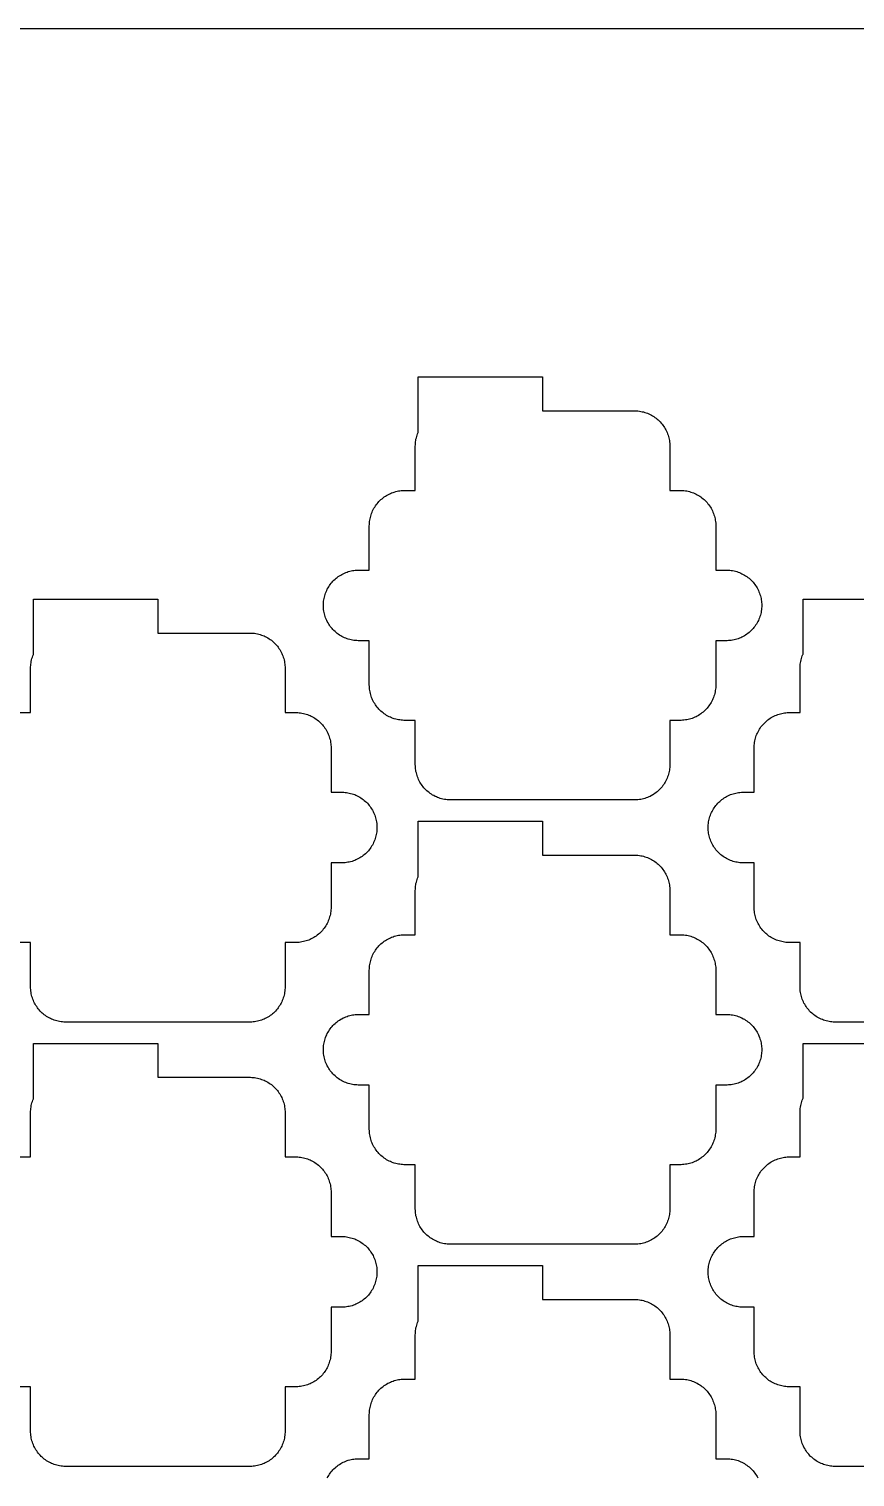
# Model space of a CAD drawing. Extents: x -49 to 54, y -38 to 38.
# Drawn here: x -20.87 to -9.18, y 17.52 to 38 of the extents above; entities that cross this region are included whole.
import ezdxf

# ---------------------------------------------------------------- set-up
doc = ezdxf.new("R2010")
doc.units = 0
doc.layers.add('CONDUCTIVE_LAYER_BACK_LAYER', color=2, linetype='CONTINUOUS')
doc.layers.add('OUTLINE', color=7, linetype='CONTINUOUS')

msp = doc.modelspace()

# ---------------------------------------------------------------- linework, layer by layer
at = {"layer": 'CONDUCTIVE_LAYER_BACK_LAYER'}
for points in [[(-11.805, 27.596), (-11.805, 27.576), (-11.806, 27.556), (-11.808, 27.536), (-11.811, 27.517), (-11.814, 27.497), (-11.819, 27.478), (-11.824, 27.459), (-11.83, 27.44), (-11.836, 27.421), (-11.844, 27.402), (-11.852, 27.384), (-11.861, 27.366), (-11.87, 27.349), (-11.88, 27.332), (-11.891, 27.315), (-11.902, 27.299), (-11.915, 27.283), (-11.927, 27.268), (-11.941, 27.253), (-11.955, 27.239), (-11.969, 27.225), (-11.984, 27.212), (-12, 27.2), (-12.016, 27.188), (-12.032, 27.177), (-12.049, 27.166), (-12.066, 27.157), (-12.084, 27.147), (-12.102, 27.139), (-12.12, 27.131), (-12.139, 27.124), (-12.158, 27.118), (-12.177, 27.113), (-12.196, 27.108), (-12.216, 27.104), (-12.235, 27.101), (-12.255, 27.098), (-12.275, 27.097), (-12.295, 27.096), (-14.915, 27.096), (-14.934, 27.097), (-14.954, 27.098), (-14.974, 27.101), (-14.994, 27.104), (-15.013, 27.108), (-15.032, 27.113), (-15.052, 27.118), (-15.07, 27.124), (-15.089, 27.131), (-15.107, 27.139), (-15.125, 27.147), (-15.143, 27.157), (-15.16, 27.166), (-15.177, 27.177), (-15.194, 27.188), (-15.21, 27.2), (-15.225, 27.212), (-15.24, 27.225), (-15.255, 27.239), (-15.269, 27.253), (-15.282, 27.268), (-15.295, 27.283), (-15.307, 27.299), (-15.318, 27.315), (-15.329, 27.332), (-15.339, 27.349), (-15.349, 27.366), (-15.358, 27.384), (-15.366, 27.402), (-15.373, 27.421), (-15.38, 27.44), (-15.385, 27.459), (-15.39, 27.478), (-15.395, 27.497), (-15.398, 27.517), (-15.401, 27.536), (-15.403, 27.556), (-15.404, 27.576), (-15.405, 27.596), (-15.405, 28.222), (-15.565, 28.222), (-15.584, 28.223), (-15.604, 28.224), (-15.624, 28.227), (-15.644, 28.23), (-15.663, 28.234), (-15.682, 28.238), (-15.702, 28.244), (-15.72, 28.25), (-15.739, 28.257), (-15.757, 28.265), (-15.775, 28.273), (-15.793, 28.282), (-15.81, 28.292), (-15.827, 28.303), (-15.844, 28.314), (-15.86, 28.326), (-15.875, 28.338), (-15.89, 28.351), (-15.905, 28.365), (-15.919, 28.379), (-15.932, 28.394), (-15.945, 28.409), (-15.957, 28.425), (-15.968, 28.441), (-15.979, 28.458), (-15.989, 28.475), (-15.999, 28.492), (-16.008, 28.51), (-16.016, 28.528), (-16.023, 28.547), (-16.03, 28.565), (-16.035, 28.584), (-16.04, 28.604), (-16.045, 28.623), (-16.048, 28.643), (-16.051, 28.662), (-16.053, 28.682), (-16.054, 28.702), (-16.055, 28.722), (-16.055, 29.348), (-16.215, 29.348), (-16.234, 29.349), (-16.254, 29.35), (-16.274, 29.352), (-16.294, 29.356), (-16.313, 29.36), (-16.332, 29.364), (-16.352, 29.37), (-16.37, 29.376), (-16.389, 29.383), (-16.407, 29.391), (-16.425, 29.399), (-16.443, 29.408), (-16.46, 29.418), (-16.477, 29.429), (-16.494, 29.44), (-16.51, 29.451), (-16.525, 29.464), (-16.54, 29.477), (-16.555, 29.491), (-16.569, 29.505), (-16.582, 29.52), (-16.595, 29.535), (-16.607, 29.551), (-16.618, 29.567), (-16.629, 29.583), (-16.639, 29.601), (-16.649, 29.618), (-16.658, 29.636), (-16.666, 29.654), (-16.673, 29.672), (-16.68, 29.691), (-16.685, 29.71), (-16.69, 29.729), (-16.695, 29.749), (-16.698, 29.768), (-16.701, 29.788), (-16.703, 29.808), (-16.704, 29.828), (-16.705, 29.848), (-16.704, 29.868), (-16.703, 29.887), (-16.701, 29.907), (-16.698, 29.927), (-16.695, 29.946), (-16.69, 29.966), (-16.685, 29.985), (-16.68, 30.004), (-16.673, 30.023), (-16.666, 30.041), (-16.658, 30.059), (-16.649, 30.077), (-16.639, 30.095), (-16.629, 30.112), (-16.618, 30.129), (-16.607, 30.145), (-16.595, 30.161), (-16.582, 30.176), (-16.569, 30.191), (-16.555, 30.205), (-16.54, 30.218), (-16.525, 30.231), (-16.51, 30.244), (-16.494, 30.256), (-16.477, 30.267), (-16.46, 30.277), (-16.443, 30.287), (-16.425, 30.296), (-16.407, 30.305), (-16.389, 30.312), (-16.37, 30.319), (-16.352, 30.326), (-16.332, 30.331), (-16.313, 30.336), (-16.294, 30.34), (-16.274, 30.343), (-16.254, 30.345), (-16.234, 30.347), (-16.215, 30.348), (-16.055, 30.348), (-16.055, 30.973), (-16.054, 30.993), (-16.053, 31.013), (-16.051, 31.033), (-16.048, 31.053), (-16.045, 31.072), (-16.04, 31.092), (-16.035, 31.111), (-16.03, 31.13), (-16.023, 31.149), (-16.016, 31.167), (-16.008, 31.185), (-15.999, 31.203), (-15.989, 31.221), (-15.979, 31.238), (-15.968, 31.254), (-15.957, 31.271), (-15.945, 31.286), (-15.932, 31.302), (-15.919, 31.316), (-15.905, 31.331), (-15.89, 31.344), (-15.875, 31.357), (-15.86, 31.37), (-15.844, 31.381), (-15.827, 31.393), (-15.81, 31.403), (-15.793, 31.413), (-15.775, 31.422), (-15.757, 31.431), (-15.739, 31.438), (-15.72, 31.445), (-15.702, 31.451), (-15.682, 31.457), (-15.663, 31.462), (-15.644, 31.466), (-15.624, 31.469), (-15.604, 31.471), (-15.584, 31.473), (-15.565, 31.473), (-15.405, 31.473), (-15.405, 32.099), (-15.404, 32.119), (-15.403, 32.139), (-15.401, 32.159), (-15.398, 32.179), (-15.395, 32.198), (-15.39, 32.217), (-15.385, 32.237), (-15.38, 32.256), (-15.373, 32.274), (-15.366, 32.293), (-15.362, 32.302), (-15.362, 33.08), (-13.605, 33.08), (-13.605, 32.599), (-12.295, 32.599), (-12.275, 32.598), (-12.255, 32.597), (-12.235, 32.594), (-12.216, 32.591), (-12.196, 32.587), (-12.177, 32.583), (-12.158, 32.577), (-12.139, 32.571), (-12.12, 32.564), (-12.102, 32.556), (-12.084, 32.548), (-12.066, 32.539), (-12.049, 32.529), (-12.032, 32.518), (-12.016, 32.507), (-12, 32.495), (-11.984, 32.483), (-11.969, 32.47), (-11.955, 32.456), (-11.941, 32.442), (-11.927, 32.427), (-11.915, 32.412), (-11.902, 32.396), (-11.891, 32.38), (-11.88, 32.364), (-11.87, 32.346), (-11.861, 32.329), (-11.852, 32.311), (-11.844, 32.293), (-11.836, 32.274), (-11.83, 32.256), (-11.824, 32.237), (-11.819, 32.217), (-11.814, 32.198), (-11.811, 32.179), (-11.808, 32.159), (-11.806, 32.139), (-11.805, 32.119), (-11.805, 32.099), (-11.805, 31.473), (-11.645, 31.473), (-11.625, 31.473), (-11.605, 31.471), (-11.585, 31.469), (-11.566, 31.466), (-11.546, 31.462), (-11.527, 31.457), (-11.508, 31.451), (-11.489, 31.445), (-11.47, 31.438), (-11.452, 31.431), (-11.434, 31.422), (-11.416, 31.413), (-11.399, 31.403), (-11.382, 31.393), (-11.366, 31.381), (-11.35, 31.37), (-11.334, 31.357), (-11.319, 31.344), (-11.305, 31.331), (-11.291, 31.316), (-11.277, 31.302), (-11.265, 31.286), (-11.252, 31.271), (-11.241, 31.254), (-11.23, 31.238), (-11.22, 31.221), (-11.211, 31.203), (-11.202, 31.185), (-11.194, 31.167), (-11.186, 31.149), (-11.18, 31.13), (-11.174, 31.111), (-11.169, 31.092), (-11.164, 31.072), (-11.161, 31.053), (-11.158, 31.033), (-11.156, 31.013), (-11.155, 30.993), (-11.155, 30.973), (-11.155, 30.348), (-10.995, 30.348), (-10.975, 30.347), (-10.955, 30.345), (-10.935, 30.343), (-10.916, 30.34), (-10.896, 30.336), (-10.877, 30.331), (-10.858, 30.326), (-10.839, 30.319), (-10.82, 30.312), (-10.802, 30.305), (-10.784, 30.296), (-10.766, 30.287), (-10.749, 30.277), (-10.732, 30.267), (-10.716, 30.256), (-10.7, 30.244), (-10.684, 30.231), (-10.669, 30.218), (-10.655, 30.205), (-10.641, 30.191), (-10.627, 30.176), (-10.615, 30.161), (-10.602, 30.145), (-10.591, 30.129), (-10.58, 30.112), (-10.57, 30.095), (-10.561, 30.077), (-10.552, 30.059), (-10.544, 30.041), (-10.536, 30.023), (-10.53, 30.004), (-10.524, 29.985), (-10.519, 29.966), (-10.514, 29.946), (-10.511, 29.927), (-10.508, 29.907), (-10.506, 29.887), (-10.505, 29.868), (-10.505, 29.848), (-10.505, 29.828), (-10.506, 29.808), (-10.508, 29.788), (-10.511, 29.768), (-10.514, 29.749), (-10.519, 29.729), (-10.524, 29.71), (-10.53, 29.691), (-10.536, 29.672), (-10.544, 29.654), (-10.552, 29.636), (-10.561, 29.618), (-10.57, 29.601), (-10.58, 29.583), (-10.591, 29.567), (-10.602, 29.551), (-10.615, 29.535), (-10.627, 29.52), (-10.641, 29.505), (-10.655, 29.491), (-10.669, 29.477), (-10.684, 29.464), (-10.7, 29.451), (-10.716, 29.44), (-10.732, 29.429), (-10.749, 29.418), (-10.766, 29.408), (-10.784, 29.399), (-10.802, 29.391), (-10.82, 29.383), (-10.839, 29.376), (-10.858, 29.37), (-10.877, 29.364), (-10.896, 29.36), (-10.916, 29.356), (-10.935, 29.352), (-10.955, 29.35), (-10.975, 29.349), (-10.995, 29.348), (-11.155, 29.348), (-11.155, 28.722), (-11.155, 28.702), (-11.156, 28.682), (-11.158, 28.662), (-11.161, 28.643), (-11.164, 28.623), (-11.169, 28.604), (-11.174, 28.584), (-11.18, 28.565), (-11.186, 28.547), (-11.194, 28.528), (-11.202, 28.51), (-11.211, 28.492), (-11.22, 28.475), (-11.23, 28.458), (-11.241, 28.441), (-11.252, 28.425), (-11.265, 28.409), (-11.277, 28.394), (-11.291, 28.379), (-11.305, 28.365), (-11.319, 28.351), (-11.334, 28.338), (-11.35, 28.326), (-11.366, 28.314), (-11.382, 28.303), (-11.399, 28.292), (-11.416, 28.282), (-11.434, 28.273), (-11.452, 28.265), (-11.47, 28.257), (-11.489, 28.25), (-11.508, 28.244), (-11.527, 28.238), (-11.546, 28.234), (-11.566, 28.23), (-11.585, 28.227), (-11.605, 28.224), (-11.625, 28.223), (-11.645, 28.222), (-11.805, 28.222)], [(-11.805, 21.312), (-11.805, 21.292), (-11.806, 21.273), (-11.808, 21.253), (-11.811, 21.233), (-11.814, 21.214), (-11.819, 21.194), (-11.824, 21.175), (-11.83, 21.156), (-11.836, 21.137), (-11.844, 21.119), (-11.852, 21.1), (-11.861, 21.083), (-11.87, 21.065), (-11.88, 21.048), (-11.891, 21.031), (-11.902, 21.015), (-11.915, 20.999), (-11.927, 20.984), (-11.941, 20.969), (-11.955, 20.955), (-11.969, 20.942), (-11.984, 20.929), (-12, 20.916), (-12.016, 20.904), (-12.032, 20.893), (-12.049, 20.883), (-12.066, 20.873), (-12.084, 20.864), (-12.102, 20.855), (-12.12, 20.848), (-12.139, 20.841), (-12.158, 20.834), (-12.177, 20.829), (-12.196, 20.824), (-12.216, 20.82), (-12.235, 20.817), (-12.255, 20.815), (-12.275, 20.813), (-12.295, 20.812), (-14.915, 20.812), (-14.934, 20.813), (-14.954, 20.815), (-14.974, 20.817), (-14.994, 20.82), (-15.013, 20.824), (-15.032, 20.829), (-15.052, 20.834), (-15.07, 20.841), (-15.089, 20.848), (-15.107, 20.855), (-15.125, 20.864), (-15.143, 20.873), (-15.16, 20.883), (-15.177, 20.893), (-15.194, 20.904), (-15.21, 20.916), (-15.225, 20.929), (-15.24, 20.942), (-15.255, 20.955), (-15.269, 20.969), (-15.282, 20.984), (-15.295, 20.999), (-15.307, 21.015), (-15.318, 21.031), (-15.329, 21.048), (-15.339, 21.065), (-15.349, 21.083), (-15.358, 21.1), (-15.366, 21.119), (-15.373, 21.137), (-15.38, 21.156), (-15.385, 21.175), (-15.39, 21.194), (-15.395, 21.214), (-15.398, 21.233), (-15.401, 21.253), (-15.403, 21.273), (-15.404, 21.292), (-15.405, 21.312), (-15.405, 21.938), (-15.565, 21.938), (-15.584, 21.939), (-15.604, 21.941), (-15.624, 21.943), (-15.644, 21.946), (-15.663, 21.95), (-15.682, 21.955), (-15.702, 21.96), (-15.72, 21.966), (-15.739, 21.973), (-15.757, 21.981), (-15.775, 21.989), (-15.793, 21.999), (-15.81, 22.008), (-15.827, 22.019), (-15.844, 22.03), (-15.86, 22.042), (-15.875, 22.054), (-15.89, 22.067), (-15.905, 22.081), (-15.919, 22.095), (-15.932, 22.11), (-15.945, 22.125), (-15.957, 22.141), (-15.968, 22.157), (-15.979, 22.174), (-15.989, 22.191), (-15.999, 22.208), (-16.008, 22.226), (-16.016, 22.244), (-16.023, 22.263), (-16.03, 22.282), (-16.035, 22.301), (-16.04, 22.32), (-16.045, 22.339), (-16.048, 22.359), (-16.051, 22.379), (-16.053, 22.398), (-16.054, 22.418), (-16.055, 22.438), (-16.055, 23.064), (-16.215, 23.064), (-16.234, 23.065), (-16.254, 23.066), (-16.274, 23.069), (-16.294, 23.072), (-16.313, 23.076), (-16.332, 23.081), (-16.352, 23.086), (-16.37, 23.092), (-16.389, 23.099), (-16.407, 23.107), (-16.425, 23.115), (-16.443, 23.124), (-16.46, 23.134), (-16.477, 23.145), (-16.494, 23.156), (-16.51, 23.168), (-16.525, 23.18), (-16.54, 23.193), (-16.555, 23.207), (-16.569, 23.221), (-16.582, 23.236), (-16.595, 23.251), (-16.607, 23.267), (-16.618, 23.283), (-16.629, 23.3), (-16.639, 23.317), (-16.649, 23.334), (-16.658, 23.352), (-16.666, 23.37), (-16.673, 23.389), (-16.68, 23.408), (-16.685, 23.427), (-16.69, 23.446), (-16.695, 23.465), (-16.698, 23.485), (-16.701, 23.504), (-16.703, 23.524), (-16.704, 23.544), (-16.705, 23.564), (-16.704, 23.584), (-16.703, 23.604), (-16.701, 23.623), (-16.698, 23.643), (-16.695, 23.663), (-16.69, 23.682), (-16.685, 23.701), (-16.68, 23.72), (-16.673, 23.739), (-16.666, 23.758), (-16.658, 23.776), (-16.649, 23.794), (-16.639, 23.811), (-16.629, 23.828), (-16.618, 23.845), (-16.607, 23.861), (-16.595, 23.877), (-16.582, 23.892), (-16.569, 23.907), (-16.555, 23.921), (-16.54, 23.935), (-16.525, 23.948), (-16.51, 23.96), (-16.494, 23.972), (-16.477, 23.983), (-16.46, 23.994), (-16.443, 24.003), (-16.425, 24.013), (-16.407, 24.021), (-16.389, 24.029), (-16.37, 24.036), (-16.352, 24.042), (-16.332, 24.047), (-16.313, 24.052), (-16.294, 24.056), (-16.274, 24.059), (-16.254, 24.061), (-16.234, 24.063), (-16.215, 24.064), (-16.055, 24.064), (-16.055, 24.69), (-16.054, 24.71), (-16.053, 24.729), (-16.051, 24.749), (-16.048, 24.769), (-16.045, 24.789), (-16.04, 24.808), (-16.035, 24.827), (-16.03, 24.846), (-16.023, 24.865), (-16.016, 24.883), (-16.008, 24.902), (-15.999, 24.919), (-15.989, 24.937), (-15.979, 24.954), (-15.968, 24.971), (-15.957, 24.987), (-15.945, 25.003), (-15.932, 25.018), (-15.919, 25.033), (-15.905, 25.047), (-15.89, 25.06), (-15.875, 25.074), (-15.86, 25.086), (-15.844, 25.098), (-15.827, 25.109), (-15.81, 25.119), (-15.793, 25.129), (-15.775, 25.138), (-15.757, 25.147), (-15.739, 25.155), (-15.72, 25.161), (-15.702, 25.168), (-15.682, 25.173), (-15.663, 25.178), (-15.644, 25.182), (-15.624, 25.185), (-15.604, 25.187), (-15.584, 25.189), (-15.565, 25.19), (-15.405, 25.19), (-15.405, 25.816), (-15.404, 25.835), (-15.403, 25.855), (-15.401, 25.875), (-15.398, 25.895), (-15.395, 25.914), (-15.39, 25.934), (-15.385, 25.953), (-15.38, 25.972), (-15.373, 25.991), (-15.366, 26.009), (-15.362, 26.018), (-15.362, 26.796), (-13.605, 26.796), (-13.605, 26.316), (-12.295, 26.316), (-12.275, 26.315), (-12.255, 26.313), (-12.235, 26.311), (-12.216, 26.308), (-12.196, 26.304), (-12.177, 26.299), (-12.158, 26.294), (-12.139, 26.287), (-12.12, 26.28), (-12.102, 26.273), (-12.084, 26.264), (-12.066, 26.255), (-12.049, 26.245), (-12.032, 26.235), (-12.016, 26.224), (-12, 26.212), (-11.984, 26.199), (-11.969, 26.186), (-11.955, 26.173), (-11.941, 26.158), (-11.927, 26.144), (-11.915, 26.128), (-11.902, 26.113), (-11.891, 26.096), (-11.88, 26.08), (-11.87, 26.063), (-11.861, 26.045), (-11.852, 26.027), (-11.844, 26.009), (-11.836, 25.991), (-11.83, 25.972), (-11.824, 25.953), (-11.819, 25.934), (-11.814, 25.914), (-11.811, 25.895), (-11.808, 25.875), (-11.806, 25.855), (-11.805, 25.835), (-11.805, 25.816), (-11.805, 25.19), (-11.645, 25.19), (-11.625, 25.189), (-11.605, 25.187), (-11.585, 25.185), (-11.566, 25.182), (-11.546, 25.178), (-11.527, 25.173), (-11.508, 25.168), (-11.489, 25.161), (-11.47, 25.155), (-11.452, 25.147), (-11.434, 25.138), (-11.416, 25.129), (-11.399, 25.119), (-11.382, 25.109), (-11.366, 25.098), (-11.35, 25.086), (-11.334, 25.074), (-11.319, 25.06), (-11.305, 25.047), (-11.291, 25.033), (-11.277, 25.018), (-11.265, 25.003), (-11.252, 24.987), (-11.241, 24.971), (-11.23, 24.954), (-11.22, 24.937), (-11.211, 24.919), (-11.202, 24.902), (-11.194, 24.883), (-11.186, 24.865), (-11.18, 24.846), (-11.174, 24.827), (-11.169, 24.808), (-11.164, 24.789), (-11.161, 24.769), (-11.158, 24.749), (-11.156, 24.729), (-11.155, 24.71), (-11.155, 24.69), (-11.155, 24.064), (-10.995, 24.064), (-10.975, 24.063), (-10.955, 24.061), (-10.935, 24.059), (-10.916, 24.056), (-10.896, 24.052), (-10.877, 24.047), (-10.858, 24.042), (-10.839, 24.036), (-10.82, 24.029), (-10.802, 24.021), (-10.784, 24.013), (-10.766, 24.003), (-10.749, 23.994), (-10.732, 23.983), (-10.716, 23.972), (-10.7, 23.96), (-10.684, 23.948), (-10.669, 23.935), (-10.655, 23.921), (-10.641, 23.907), (-10.627, 23.892), (-10.615, 23.877), (-10.602, 23.861), (-10.591, 23.845), (-10.58, 23.828), (-10.57, 23.811), (-10.561, 23.794), (-10.552, 23.776), (-10.544, 23.758), (-10.536, 23.739), (-10.53, 23.72), (-10.524, 23.701), (-10.519, 23.682), (-10.514, 23.663), (-10.511, 23.643), (-10.508, 23.623), (-10.506, 23.604), (-10.505, 23.584), (-10.505, 23.564), (-10.505, 23.544), (-10.506, 23.524), (-10.508, 23.504), (-10.511, 23.485), (-10.514, 23.465), (-10.519, 23.446), (-10.524, 23.427), (-10.53, 23.408), (-10.536, 23.389), (-10.544, 23.37), (-10.552, 23.352), (-10.561, 23.334), (-10.57, 23.317), (-10.58, 23.3), (-10.591, 23.283), (-10.602, 23.267), (-10.615, 23.251), (-10.627, 23.236), (-10.641, 23.221), (-10.655, 23.207), (-10.669, 23.193), (-10.684, 23.18), (-10.7, 23.168), (-10.716, 23.156), (-10.732, 23.145), (-10.749, 23.134), (-10.766, 23.124), (-10.784, 23.115), (-10.802, 23.107), (-10.82, 23.099), (-10.839, 23.092), (-10.858, 23.086), (-10.877, 23.081), (-10.896, 23.076), (-10.916, 23.072), (-10.935, 23.069), (-10.955, 23.066), (-10.975, 23.065), (-10.995, 23.064), (-11.155, 23.064), (-11.155, 22.438), (-11.155, 22.418), (-11.156, 22.398), (-11.158, 22.379), (-11.161, 22.359), (-11.164, 22.339), (-11.169, 22.32), (-11.174, 22.301), (-11.18, 22.282), (-11.186, 22.263), (-11.194, 22.244), (-11.202, 22.226), (-11.211, 22.208), (-11.22, 22.191), (-11.23, 22.174), (-11.241, 22.157), (-11.252, 22.141), (-11.265, 22.125), (-11.277, 22.11), (-11.291, 22.095), (-11.305, 22.081), (-11.319, 22.067), (-11.334, 22.054), (-11.35, 22.042), (-11.366, 22.03), (-11.382, 22.019), (-11.399, 22.008), (-11.416, 21.999), (-11.434, 21.989), (-11.452, 21.981), (-11.47, 21.973), (-11.489, 21.966), (-11.508, 21.96), (-11.527, 21.955), (-11.546, 21.95), (-11.566, 21.946), (-11.585, 21.943), (-11.605, 21.941), (-11.625, 21.939), (-11.645, 21.938), (-11.805, 21.938)]]:
    msp.add_lwpolyline(points, close=True, dxfattribs=at)
for points in [[(-21.006, 28.332), (-20.847, 28.332), (-20.847, 28.957), (-20.846, 28.977), (-20.845, 28.997), (-20.843, 29.017), (-20.84, 29.037), (-20.837, 29.056), (-20.832, 29.076), (-20.827, 29.095), (-20.821, 29.114), (-20.815, 29.133), (-20.807, 29.151), (-20.803, 29.16), (-20.803, 29.938), (-19.047, 29.938), (-19.047, 29.457), (-17.737, 29.457), (-17.717, 29.457), (-17.697, 29.455), (-17.677, 29.453), (-17.658, 29.449), (-17.638, 29.446), (-17.619, 29.441), (-17.6, 29.435), (-17.581, 29.429), (-17.562, 29.422), (-17.544, 29.415), (-17.526, 29.406), (-17.508, 29.397), (-17.491, 29.387), (-17.474, 29.377), (-17.457, 29.365), (-17.441, 29.354), (-17.426, 29.341), (-17.411, 29.328), (-17.396, 29.315), (-17.383, 29.3), (-17.369, 29.286), (-17.356, 29.27), (-17.344, 29.255), (-17.333, 29.238), (-17.322, 29.222), (-17.312, 29.205), (-17.302, 29.187), (-17.294, 29.169), (-17.286, 29.151), (-17.278, 29.133), (-17.272, 29.114), (-17.266, 29.095), (-17.261, 29.076), (-17.256, 29.056), (-17.253, 29.037), (-17.25, 29.017), (-17.248, 28.997), (-17.247, 28.977), (-17.247, 28.957), (-17.247, 28.332), (-17.087, 28.332), (-17.067, 28.331), (-17.047, 28.329), (-17.027, 28.327), (-17.008, 28.324), (-16.988, 28.32), (-16.969, 28.315), (-16.95, 28.31), (-16.931, 28.303), (-16.912, 28.296), (-16.894, 28.289), (-16.876, 28.28), (-16.858, 28.271), (-16.841, 28.261), (-16.824, 28.251), (-16.807, 28.24), (-16.791, 28.228), (-16.776, 28.215), (-16.761, 28.202), (-16.746, 28.189), (-16.733, 28.174), (-16.719, 28.16), (-16.706, 28.144), (-16.694, 28.129), (-16.683, 28.113), (-16.672, 28.096), (-16.662, 28.079), (-16.652, 28.061), (-16.644, 28.043), (-16.636, 28.025), (-16.628, 28.007), (-16.622, 27.988), (-16.616, 27.969), (-16.611, 27.95), (-16.606, 27.93), (-16.603, 27.911), (-16.6, 27.891), (-16.598, 27.871), (-16.597, 27.852), (-16.597, 27.832), (-16.597, 27.206), (-16.437, 27.206), (-16.417, 27.205), (-16.397, 27.203), (-16.377, 27.201), (-16.358, 27.198), (-16.338, 27.194), (-16.319, 27.189), (-16.3, 27.184), (-16.281, 27.178), (-16.262, 27.171), (-16.244, 27.163), (-16.226, 27.154), (-16.208, 27.145), (-16.191, 27.135), (-16.174, 27.125), (-16.157, 27.114), (-16.141, 27.102), (-16.126, 27.09), (-16.111, 27.076), (-16.096, 27.063), (-16.083, 27.049), (-16.069, 27.034), (-16.056, 27.019), (-16.044, 27.003), (-16.033, 26.987), (-16.022, 26.97), (-16.012, 26.953), (-16.002, 26.935), (-15.994, 26.918), (-15.986, 26.899), (-15.978, 26.881), (-15.972, 26.862), (-15.966, 26.843), (-15.961, 26.824), (-15.956, 26.805), (-15.953, 26.785), (-15.95, 26.765), (-15.948, 26.746), (-15.947, 26.726), (-15.947, 26.706), (-15.947, 26.686), (-15.948, 26.666), (-15.95, 26.646), (-15.953, 26.627), (-15.956, 26.607), (-15.961, 26.588), (-15.966, 26.568), (-15.972, 26.549), (-15.978, 26.531), (-15.986, 26.512), (-15.994, 26.494), (-16.002, 26.476), (-16.012, 26.459), (-16.022, 26.442), (-16.033, 26.425), (-16.044, 26.409), (-16.056, 26.393), (-16.069, 26.378), (-16.083, 26.363), (-16.096, 26.349), (-16.111, 26.335), (-16.126, 26.322), (-16.141, 26.31), (-16.157, 26.298), (-16.174, 26.287), (-16.191, 26.276), (-16.208, 26.266), (-16.226, 26.257), (-16.244, 26.249), (-16.262, 26.241), (-16.281, 26.234), (-16.3, 26.228), (-16.319, 26.222), (-16.338, 26.218), (-16.358, 26.214), (-16.377, 26.211), (-16.397, 26.208), (-16.417, 26.207), (-16.437, 26.206), (-16.597, 26.206), (-16.597, 25.58), (-16.597, 25.56), (-16.598, 25.54), (-16.6, 25.52), (-16.603, 25.501), (-16.606, 25.481), (-16.611, 25.462), (-16.616, 25.443), (-16.622, 25.424), (-16.628, 25.405), (-16.636, 25.386), (-16.644, 25.368), (-16.652, 25.35), (-16.662, 25.333), (-16.672, 25.316), (-16.683, 25.299), (-16.694, 25.283), (-16.706, 25.267), (-16.719, 25.252), (-16.733, 25.237), (-16.746, 25.223), (-16.761, 25.209), (-16.776, 25.196), (-16.791, 25.184), (-16.807, 25.172), (-16.824, 25.161), (-16.841, 25.15), (-16.858, 25.14), (-16.876, 25.131), (-16.894, 25.123), (-16.912, 25.115), (-16.931, 25.108), (-16.95, 25.102), (-16.969, 25.097), (-16.988, 25.092), (-17.008, 25.088), (-17.027, 25.085), (-17.047, 25.082), (-17.067, 25.081), (-17.087, 25.08), (-17.247, 25.08), (-17.247, 24.454), (-17.247, 24.434), (-17.248, 24.414), (-17.25, 24.395), (-17.253, 24.375), (-17.256, 24.355), (-17.261, 24.336), (-17.266, 24.317), (-17.272, 24.298), (-17.278, 24.279), (-17.286, 24.26), (-17.294, 24.242), (-17.302, 24.224), (-17.312, 24.207), (-17.322, 24.19), (-17.333, 24.173), (-17.344, 24.157), (-17.356, 24.141), (-17.369, 24.126), (-17.383, 24.111), (-17.396, 24.097), (-17.411, 24.083), (-17.426, 24.07), (-17.441, 24.058), (-17.457, 24.046), (-17.474, 24.035), (-17.491, 24.024), (-17.508, 24.015), (-17.526, 24.006), (-17.544, 23.997), (-17.562, 23.989), (-17.581, 23.982), (-17.6, 23.976), (-17.619, 23.971), (-17.638, 23.966), (-17.658, 23.962), (-17.677, 23.959), (-17.697, 23.957), (-17.717, 23.955), (-17.737, 23.954), (-20.356, 23.954), (-20.376, 23.955), (-20.396, 23.957), (-20.416, 23.959), (-20.436, 23.962), (-20.455, 23.966), (-20.474, 23.971), (-20.493, 23.976), (-20.512, 23.982), (-20.531, 23.989), (-20.549, 23.997), (-20.567, 24.006), (-20.585, 24.015), (-20.602, 24.024), (-20.619, 24.035), (-20.636, 24.046), (-20.652, 24.058), (-20.667, 24.07), (-20.682, 24.083), (-20.697, 24.097), (-20.71, 24.111), (-20.724, 24.126), (-20.737, 24.141), (-20.749, 24.157), (-20.76, 24.173), (-20.771, 24.19), (-20.781, 24.207), (-20.791, 24.224), (-20.799, 24.242), (-20.807, 24.26), (-20.815, 24.279), (-20.821, 24.298), (-20.827, 24.317), (-20.832, 24.336), (-20.837, 24.355), (-20.84, 24.375), (-20.843, 24.395), (-20.845, 24.414), (-20.846, 24.434), (-20.847, 24.454), (-20.847, 25.08), (-21.006, 25.08)], [(-6.853, 23.954), (-9.473, 23.954), (-9.493, 23.955), (-9.512, 23.957), (-9.532, 23.959), (-9.552, 23.962), (-9.571, 23.966), (-9.591, 23.971), (-9.61, 23.976), (-9.629, 23.982), (-9.647, 23.989), (-9.666, 23.997), (-9.684, 24.006), (-9.701, 24.015), (-9.719, 24.024), (-9.735, 24.035), (-9.752, 24.046), (-9.768, 24.058), (-9.783, 24.07), (-9.798, 24.083), (-9.813, 24.097), (-9.827, 24.111), (-9.84, 24.126), (-9.853, 24.141), (-9.865, 24.157), (-9.876, 24.173), (-9.887, 24.19), (-9.897, 24.207), (-9.907, 24.224), (-9.916, 24.242), (-9.924, 24.26), (-9.931, 24.279), (-9.938, 24.298), (-9.944, 24.317), (-9.949, 24.336), (-9.953, 24.355), (-9.956, 24.375), (-9.959, 24.395), (-9.961, 24.414), (-9.962, 24.434), (-9.963, 24.454), (-9.963, 25.08), (-10.123, 25.08), (-10.143, 25.081), (-10.162, 25.082), (-10.182, 25.085), (-10.202, 25.088), (-10.221, 25.092), (-10.241, 25.097), (-10.26, 25.102), (-10.279, 25.108), (-10.297, 25.115), (-10.316, 25.123), (-10.334, 25.131), (-10.351, 25.14), (-10.369, 25.15), (-10.385, 25.161), (-10.402, 25.172), (-10.418, 25.184), (-10.433, 25.196), (-10.448, 25.209), (-10.463, 25.223), (-10.477, 25.237), (-10.49, 25.252), (-10.503, 25.267), (-10.515, 25.283), (-10.526, 25.299), (-10.537, 25.316), (-10.547, 25.333), (-10.557, 25.35), (-10.566, 25.368), (-10.574, 25.386), (-10.581, 25.405), (-10.588, 25.424), (-10.594, 25.443), (-10.599, 25.462), (-10.603, 25.481), (-10.606, 25.501), (-10.609, 25.52), (-10.611, 25.54), (-10.612, 25.56), (-10.613, 25.58), (-10.613, 26.206), (-10.773, 26.206), (-10.793, 26.207), (-10.812, 26.208), (-10.832, 26.211), (-10.852, 26.214), (-10.871, 26.218), (-10.891, 26.222), (-10.91, 26.228), (-10.929, 26.234), (-10.947, 26.241), (-10.966, 26.249), (-10.984, 26.257), (-11.001, 26.266), (-11.019, 26.276), (-11.035, 26.287), (-11.052, 26.298), (-11.068, 26.31), (-11.083, 26.322), (-11.098, 26.335), (-11.113, 26.349), (-11.127, 26.363), (-11.14, 26.378), (-11.153, 26.393), (-11.165, 26.409), (-11.176, 26.425), (-11.187, 26.442), (-11.197, 26.459), (-11.207, 26.476), (-11.216, 26.494), (-11.224, 26.512), (-11.231, 26.531), (-11.238, 26.549), (-11.244, 26.568), (-11.249, 26.588), (-11.253, 26.607), (-11.256, 26.627), (-11.259, 26.646), (-11.261, 26.666), (-11.262, 26.686), (-11.263, 26.706), (-11.262, 26.726), (-11.261, 26.746), (-11.259, 26.765), (-11.256, 26.785), (-11.253, 26.805), (-11.249, 26.824), (-11.244, 26.843), (-11.238, 26.862), (-11.231, 26.881), (-11.224, 26.899), (-11.216, 26.918), (-11.207, 26.935), (-11.197, 26.953), (-11.187, 26.97), (-11.176, 26.987), (-11.165, 27.003), (-11.153, 27.019), (-11.14, 27.034), (-11.127, 27.049), (-11.113, 27.063), (-11.098, 27.076), (-11.083, 27.09), (-11.068, 27.102), (-11.052, 27.114), (-11.035, 27.125), (-11.019, 27.135), (-11.001, 27.145), (-10.984, 27.154), (-10.966, 27.163), (-10.947, 27.171), (-10.929, 27.178), (-10.91, 27.184), (-10.891, 27.189), (-10.871, 27.194), (-10.852, 27.198), (-10.832, 27.201), (-10.812, 27.203), (-10.793, 27.205), (-10.773, 27.206), (-10.613, 27.206), (-10.613, 27.832), (-10.612, 27.852), (-10.611, 27.871), (-10.609, 27.891), (-10.606, 27.911), (-10.603, 27.93), (-10.599, 27.95), (-10.594, 27.969), (-10.588, 27.988), (-10.581, 28.007), (-10.574, 28.025), (-10.566, 28.043), (-10.557, 28.061), (-10.547, 28.079), (-10.537, 28.096), (-10.526, 28.113), (-10.515, 28.129), (-10.503, 28.144), (-10.49, 28.16), (-10.477, 28.174), (-10.463, 28.189), (-10.448, 28.202), (-10.433, 28.215), (-10.418, 28.228), (-10.402, 28.24), (-10.385, 28.251), (-10.369, 28.261), (-10.351, 28.271), (-10.334, 28.28), (-10.316, 28.289), (-10.297, 28.296), (-10.279, 28.303), (-10.26, 28.31), (-10.241, 28.315), (-10.221, 28.32), (-10.202, 28.324), (-10.182, 28.327), (-10.162, 28.329), (-10.143, 28.331), (-10.123, 28.332), (-9.963, 28.332), (-9.963, 28.957), (-9.962, 28.977), (-9.961, 28.997), (-9.959, 29.017), (-9.956, 29.037), (-9.953, 29.056), (-9.949, 29.076), (-9.944, 29.095), (-9.938, 29.114), (-9.931, 29.133), (-9.924, 29.151), (-9.92, 29.16), (-9.92, 29.938), (-8.163, 29.938)], [(-21.006, 22.048), (-20.847, 22.048), (-20.847, 22.674), (-20.846, 22.694), (-20.845, 22.713), (-20.843, 22.733), (-20.84, 22.753), (-20.837, 22.773), (-20.832, 22.792), (-20.827, 22.811), (-20.821, 22.83), (-20.815, 22.849), (-20.807, 22.867), (-20.803, 22.877), (-20.803, 23.654), (-19.047, 23.654), (-19.047, 23.174), (-17.737, 23.174), (-17.717, 23.173), (-17.697, 23.171), (-17.677, 23.169), (-17.658, 23.166), (-17.638, 23.162), (-17.619, 23.157), (-17.6, 23.152), (-17.581, 23.145), (-17.562, 23.138), (-17.544, 23.131), (-17.526, 23.122), (-17.508, 23.113), (-17.491, 23.103), (-17.474, 23.093), (-17.457, 23.082), (-17.441, 23.07), (-17.426, 23.057), (-17.411, 23.044), (-17.396, 23.031), (-17.383, 23.017), (-17.369, 23.002), (-17.356, 22.987), (-17.344, 22.971), (-17.333, 22.955), (-17.322, 22.938), (-17.312, 22.921), (-17.302, 22.903), (-17.294, 22.886), (-17.286, 22.867), (-17.278, 22.849), (-17.272, 22.83), (-17.266, 22.811), (-17.261, 22.792), (-17.256, 22.773), (-17.253, 22.753), (-17.25, 22.733), (-17.248, 22.713), (-17.247, 22.694), (-17.247, 22.674), (-17.247, 22.048), (-17.087, 22.048), (-17.067, 22.047), (-17.047, 22.045), (-17.027, 22.043), (-17.008, 22.04), (-16.988, 22.036), (-16.969, 22.031), (-16.95, 22.026), (-16.931, 22.02), (-16.912, 22.013), (-16.894, 22.005), (-16.876, 21.997), (-16.858, 21.987), (-16.841, 21.978), (-16.824, 21.967), (-16.807, 21.956), (-16.791, 21.944), (-16.776, 21.932), (-16.761, 21.919), (-16.746, 21.905), (-16.733, 21.891), (-16.719, 21.876), (-16.706, 21.861), (-16.694, 21.845), (-16.683, 21.829), (-16.672, 21.812), (-16.662, 21.795), (-16.652, 21.778), (-16.644, 21.76), (-16.636, 21.742), (-16.628, 21.723), (-16.622, 21.704), (-16.616, 21.685), (-16.611, 21.666), (-16.606, 21.647), (-16.603, 21.627), (-16.6, 21.607), (-16.598, 21.588), (-16.597, 21.568), (-16.597, 21.548), (-16.597, 20.922), (-16.437, 20.922), (-16.417, 20.921), (-16.397, 20.92), (-16.377, 20.917), (-16.358, 20.914), (-16.338, 20.91), (-16.319, 20.905), (-16.3, 20.9), (-16.281, 20.894), (-16.262, 20.887), (-16.244, 20.879), (-16.226, 20.871), (-16.208, 20.862), (-16.191, 20.852), (-16.174, 20.841), (-16.157, 20.83), (-16.141, 20.818), (-16.126, 20.806), (-16.111, 20.793), (-16.096, 20.779), (-16.083, 20.765), (-16.069, 20.75), (-16.056, 20.735), (-16.044, 20.719), (-16.033, 20.703), (-16.022, 20.686), (-16.012, 20.669), (-16.002, 20.652), (-15.994, 20.634), (-15.986, 20.616), (-15.978, 20.597), (-15.972, 20.578), (-15.966, 20.559), (-15.961, 20.54), (-15.956, 20.521), (-15.953, 20.501), (-15.95, 20.482), (-15.948, 20.462), (-15.947, 20.442), (-15.947, 20.422), (-15.947, 20.402), (-15.948, 20.382), (-15.95, 20.363), (-15.953, 20.343), (-15.956, 20.323), (-15.961, 20.304), (-15.966, 20.285), (-15.972, 20.266), (-15.978, 20.247), (-15.986, 20.228), (-15.994, 20.21), (-16.002, 20.192), (-16.012, 20.175), (-16.022, 20.158), (-16.033, 20.141), (-16.044, 20.125), (-16.056, 20.109), (-16.069, 20.094), (-16.083, 20.079), (-16.096, 20.065), (-16.111, 20.051), (-16.126, 20.038), (-16.141, 20.026), (-16.157, 20.014), (-16.174, 20.003), (-16.191, 19.992), (-16.208, 19.983), (-16.226, 19.973), (-16.244, 19.965), (-16.262, 19.957), (-16.281, 19.95), (-16.3, 19.944), (-16.319, 19.939), (-16.338, 19.934), (-16.358, 19.93), (-16.377, 19.927), (-16.397, 19.925), (-16.417, 19.923), (-16.437, 19.922), (-16.597, 19.922), (-16.597, 19.296), (-16.597, 19.276), (-16.598, 19.257), (-16.6, 19.237), (-16.603, 19.217), (-16.606, 19.197), (-16.611, 19.178), (-16.616, 19.159), (-16.622, 19.14), (-16.628, 19.121), (-16.636, 19.103), (-16.644, 19.084), (-16.652, 19.067), (-16.662, 19.049), (-16.672, 19.032), (-16.683, 19.015), (-16.694, 18.999), (-16.706, 18.983), (-16.719, 18.968), (-16.733, 18.953), (-16.746, 18.939), (-16.761, 18.926), (-16.776, 18.913), (-16.791, 18.9), (-16.807, 18.888), (-16.824, 18.877), (-16.841, 18.867), (-16.858, 18.857), (-16.876, 18.848), (-16.894, 18.839), (-16.912, 18.832), (-16.931, 18.825), (-16.95, 18.818), (-16.969, 18.813), (-16.988, 18.808), (-17.008, 18.804), (-17.027, 18.801), (-17.047, 18.799), (-17.067, 18.797), (-17.087, 18.796), (-17.247, 18.796), (-17.247, 18.17), (-17.247, 18.151), (-17.248, 18.131), (-17.25, 18.111), (-17.253, 18.091), (-17.256, 18.072), (-17.261, 18.052), (-17.266, 18.033), (-17.272, 18.014), (-17.278, 17.995), (-17.286, 17.977), (-17.294, 17.959), (-17.302, 17.941), (-17.312, 17.923), (-17.322, 17.906), (-17.333, 17.89), (-17.344, 17.873), (-17.356, 17.858), (-17.369, 17.842), (-17.383, 17.828), (-17.396, 17.813), (-17.411, 17.8), (-17.426, 17.787), (-17.441, 17.774), (-17.457, 17.762), (-17.474, 17.751), (-17.491, 17.741), (-17.508, 17.731), (-17.526, 17.722), (-17.544, 17.713), (-17.562, 17.706), (-17.581, 17.699), (-17.6, 17.692), (-17.619, 17.687), (-17.638, 17.682), (-17.658, 17.678), (-17.677, 17.675), (-17.697, 17.673), (-17.717, 17.671), (-17.737, 17.671), (-20.356, 17.671), (-20.376, 17.671), (-20.396, 17.673), (-20.416, 17.675), (-20.436, 17.678), (-20.455, 17.682), (-20.474, 17.687), (-20.493, 17.692), (-20.512, 17.699), (-20.531, 17.706), (-20.549, 17.713), (-20.567, 17.722), (-20.585, 17.731), (-20.602, 17.741), (-20.619, 17.751), (-20.636, 17.762), (-20.652, 17.774), (-20.667, 17.787), (-20.682, 17.8), (-20.697, 17.813), (-20.71, 17.828), (-20.724, 17.842), (-20.737, 17.858), (-20.749, 17.873), (-20.76, 17.89), (-20.771, 17.906), (-20.781, 17.923), (-20.791, 17.941), (-20.799, 17.959), (-20.807, 17.977), (-20.815, 17.995), (-20.821, 18.014), (-20.827, 18.033), (-20.832, 18.052), (-20.837, 18.072), (-20.84, 18.091), (-20.843, 18.111), (-20.845, 18.131), (-20.846, 18.151), (-20.847, 18.17), (-20.847, 18.796), (-21.006, 18.796)], [(-6.853, 17.671), (-9.473, 17.671), (-9.493, 17.671), (-9.512, 17.673), (-9.532, 17.675), (-9.552, 17.678), (-9.571, 17.682), (-9.591, 17.687), (-9.61, 17.692), (-9.629, 17.699), (-9.647, 17.706), (-9.666, 17.713), (-9.684, 17.722), (-9.701, 17.731), (-9.719, 17.741), (-9.735, 17.751), (-9.752, 17.762), (-9.768, 17.774), (-9.783, 17.787), (-9.798, 17.8), (-9.813, 17.813), (-9.827, 17.828), (-9.84, 17.842), (-9.853, 17.858), (-9.865, 17.873), (-9.876, 17.89), (-9.887, 17.906), (-9.897, 17.923), (-9.907, 17.941), (-9.916, 17.959), (-9.924, 17.977), (-9.931, 17.995), (-9.938, 18.014), (-9.944, 18.033), (-9.949, 18.052), (-9.953, 18.072), (-9.956, 18.091), (-9.959, 18.111), (-9.961, 18.131), (-9.962, 18.151), (-9.963, 18.17), (-9.963, 18.796), (-10.123, 18.796), (-10.143, 18.797), (-10.162, 18.799), (-10.182, 18.801), (-10.202, 18.804), (-10.221, 18.808), (-10.241, 18.813), (-10.26, 18.818), (-10.279, 18.825), (-10.297, 18.832), (-10.316, 18.839), (-10.334, 18.848), (-10.351, 18.857), (-10.369, 18.867), (-10.385, 18.877), (-10.402, 18.888), (-10.418, 18.9), (-10.433, 18.913), (-10.448, 18.926), (-10.463, 18.939), (-10.477, 18.953), (-10.49, 18.968), (-10.503, 18.983), (-10.515, 18.999), (-10.526, 19.015), (-10.537, 19.032), (-10.547, 19.049), (-10.557, 19.067), (-10.566, 19.084), (-10.574, 19.103), (-10.581, 19.121), (-10.588, 19.14), (-10.594, 19.159), (-10.599, 19.178), (-10.603, 19.197), (-10.606, 19.217), (-10.609, 19.237), (-10.611, 19.257), (-10.612, 19.276), (-10.613, 19.296), (-10.613, 19.922), (-10.773, 19.922), (-10.793, 19.923), (-10.812, 19.925), (-10.832, 19.927), (-10.852, 19.93), (-10.871, 19.934), (-10.891, 19.939), (-10.91, 19.944), (-10.929, 19.95), (-10.947, 19.957), (-10.966, 19.965), (-10.984, 19.973), (-11.001, 19.983), (-11.019, 19.992), (-11.035, 20.003), (-11.052, 20.014), (-11.068, 20.026), (-11.083, 20.038), (-11.098, 20.051), (-11.113, 20.065), (-11.127, 20.079), (-11.14, 20.094), (-11.153, 20.109), (-11.165, 20.125), (-11.176, 20.141), (-11.187, 20.158), (-11.197, 20.175), (-11.207, 20.192), (-11.216, 20.21), (-11.224, 20.228), (-11.231, 20.247), (-11.238, 20.266), (-11.244, 20.285), (-11.249, 20.304), (-11.253, 20.323), (-11.256, 20.343), (-11.259, 20.363), (-11.261, 20.382), (-11.262, 20.402), (-11.263, 20.422), (-11.262, 20.442), (-11.261, 20.462), (-11.259, 20.482), (-11.256, 20.501), (-11.253, 20.521), (-11.249, 20.54), (-11.244, 20.559), (-11.238, 20.578), (-11.231, 20.597), (-11.224, 20.616), (-11.216, 20.634), (-11.207, 20.652), (-11.197, 20.669), (-11.187, 20.686), (-11.176, 20.703), (-11.165, 20.719), (-11.153, 20.735), (-11.14, 20.75), (-11.127, 20.765), (-11.113, 20.779), (-11.098, 20.793), (-11.083, 20.806), (-11.068, 20.818), (-11.052, 20.83), (-11.035, 20.841), (-11.019, 20.852), (-11.001, 20.862), (-10.984, 20.871), (-10.966, 20.879), (-10.947, 20.887), (-10.929, 20.894), (-10.91, 20.9), (-10.891, 20.905), (-10.871, 20.91), (-10.852, 20.914), (-10.832, 20.917), (-10.812, 20.92), (-10.793, 20.921), (-10.773, 20.922), (-10.613, 20.922), (-10.613, 21.548), (-10.612, 21.568), (-10.611, 21.588), (-10.609, 21.607), (-10.606, 21.627), (-10.603, 21.647), (-10.599, 21.666), (-10.594, 21.685), (-10.588, 21.704), (-10.581, 21.723), (-10.574, 21.742), (-10.566, 21.76), (-10.557, 21.778), (-10.547, 21.795), (-10.537, 21.812), (-10.526, 21.829), (-10.515, 21.845), (-10.503, 21.861), (-10.49, 21.876), (-10.477, 21.891), (-10.463, 21.905), (-10.448, 21.919), (-10.433, 21.932), (-10.418, 21.944), (-10.402, 21.956), (-10.385, 21.967), (-10.369, 21.978), (-10.351, 21.987), (-10.334, 21.997), (-10.316, 22.005), (-10.297, 22.013), (-10.279, 22.02), (-10.26, 22.026), (-10.241, 22.031), (-10.221, 22.036), (-10.202, 22.04), (-10.182, 22.043), (-10.162, 22.045), (-10.143, 22.047), (-10.123, 22.048), (-9.963, 22.048), (-9.963, 22.674), (-9.962, 22.694), (-9.961, 22.713), (-9.959, 22.733), (-9.956, 22.753), (-9.953, 22.773), (-9.949, 22.792), (-9.944, 22.811), (-9.938, 22.83), (-9.931, 22.849), (-9.924, 22.867), (-9.92, 22.877), (-9.92, 23.654), (-8.163, 23.654)], [(-16.649, 17.51), (-16.639, 17.527), (-16.629, 17.544), (-16.618, 17.561), (-16.607, 17.577), (-16.595, 17.593), (-16.582, 17.608), (-16.569, 17.623), (-16.555, 17.637), (-16.54, 17.651), (-16.525, 17.664), (-16.51, 17.676), (-16.494, 17.688), (-16.477, 17.699), (-16.46, 17.71), (-16.443, 17.72), (-16.425, 17.729), (-16.407, 17.737), (-16.389, 17.745), (-16.37, 17.752), (-16.352, 17.758), (-16.332, 17.764), (-16.313, 17.768), (-16.294, 17.772), (-16.274, 17.775), (-16.254, 17.778), (-16.234, 17.779), (-16.215, 17.78), (-16.055, 17.78), (-16.055, 18.406), (-16.054, 18.426), (-16.053, 18.446), (-16.051, 18.466), (-16.048, 18.485), (-16.045, 18.505), (-16.04, 18.524), (-16.035, 18.543), (-16.03, 18.562), (-16.023, 18.581), (-16.016, 18.6), (-16.008, 18.618), (-15.999, 18.636), (-15.989, 18.653), (-15.979, 18.67), (-15.968, 18.687), (-15.957, 18.703), (-15.945, 18.719), (-15.932, 18.734), (-15.919, 18.749), (-15.905, 18.763), (-15.89, 18.777), (-15.875, 18.79), (-15.86, 18.802), (-15.844, 18.814), (-15.827, 18.825), (-15.81, 18.836), (-15.793, 18.846), (-15.775, 18.855), (-15.757, 18.863), (-15.739, 18.871), (-15.72, 18.878), (-15.702, 18.884), (-15.682, 18.889), (-15.663, 18.894), (-15.644, 18.898), (-15.624, 18.901), (-15.604, 18.904), (-15.584, 18.905), (-15.565, 18.906), (-15.405, 18.906), (-15.405, 19.532), (-15.404, 19.552), (-15.403, 19.572), (-15.401, 19.591), (-15.398, 19.611), (-15.395, 19.631), (-15.39, 19.65), (-15.385, 19.669), (-15.38, 19.688), (-15.373, 19.707), (-15.366, 19.726), (-15.362, 19.735), (-15.362, 20.512), (-13.605, 20.512), (-13.605, 20.032), (-12.295, 20.032), (-12.275, 20.031), (-12.255, 20.029), (-12.235, 20.027), (-12.216, 20.024), (-12.196, 20.02), (-12.177, 20.015), (-12.158, 20.01), (-12.139, 20.004), (-12.12, 19.997), (-12.102, 19.989), (-12.084, 19.981), (-12.066, 19.971), (-12.049, 19.962), (-12.032, 19.951), (-12.016, 19.94), (-12, 19.928), (-11.984, 19.916), (-11.969, 19.903), (-11.955, 19.889), (-11.941, 19.875), (-11.927, 19.86), (-11.915, 19.845), (-11.902, 19.829), (-11.891, 19.813), (-11.88, 19.796), (-11.87, 19.779), (-11.861, 19.762), (-11.852, 19.744), (-11.844, 19.726), (-11.836, 19.707), (-11.83, 19.688), (-11.824, 19.669), (-11.819, 19.65), (-11.814, 19.631), (-11.811, 19.611), (-11.808, 19.591), (-11.806, 19.572), (-11.805, 19.552), (-11.805, 19.532), (-11.805, 18.906), (-11.645, 18.906), (-11.625, 18.905), (-11.605, 18.904), (-11.585, 18.901), (-11.566, 18.898), (-11.546, 18.894), (-11.527, 18.889), (-11.508, 18.884), (-11.489, 18.878), (-11.47, 18.871), (-11.452, 18.863), (-11.434, 18.855), (-11.416, 18.846), (-11.399, 18.836), (-11.382, 18.825), (-11.366, 18.814), (-11.35, 18.802), (-11.334, 18.79), (-11.319, 18.777), (-11.305, 18.763), (-11.291, 18.749), (-11.277, 18.734), (-11.265, 18.719), (-11.252, 18.703), (-11.241, 18.687), (-11.23, 18.67), (-11.22, 18.653), (-11.211, 18.636), (-11.202, 18.618), (-11.194, 18.6), (-11.186, 18.581), (-11.18, 18.562), (-11.174, 18.543), (-11.169, 18.524), (-11.164, 18.505), (-11.161, 18.485), (-11.158, 18.466), (-11.156, 18.446), (-11.155, 18.426), (-11.155, 18.406), (-11.155, 17.78), (-10.995, 17.78), (-10.975, 17.779), (-10.955, 17.778), (-10.935, 17.775), (-10.916, 17.772), (-10.896, 17.768), (-10.877, 17.764), (-10.858, 17.758), (-10.839, 17.752), (-10.82, 17.745), (-10.802, 17.737), (-10.784, 17.729), (-10.766, 17.72), (-10.749, 17.71), (-10.732, 17.699), (-10.716, 17.688), (-10.7, 17.676), (-10.684, 17.664), (-10.669, 17.651), (-10.655, 17.637), (-10.641, 17.623), (-10.627, 17.608), (-10.615, 17.593), (-10.602, 17.577), (-10.591, 17.561), (-10.58, 17.544), (-10.57, 17.527), (-10.561, 17.51)]]:
    msp.add_lwpolyline(points, dxfattribs=at)
at = {"layer": 'OUTLINE'}
msp.add_lwpolyline([(-49.4, -36.45, -0.414214), (-47.85, -38), (52.85, -38, -0.414214), (54.4, -36.45), (54.4, -28), (51.4, -28), (51.4, 28), (54.4, 28), (54.4, 36.45, -0.414214), (52.85, 38), (-47.85, 38, -0.414214), (-49.4, 36.45)], format="xyb", close=True, dxfattribs=at)

doc.saveas('drawing.dxf')
